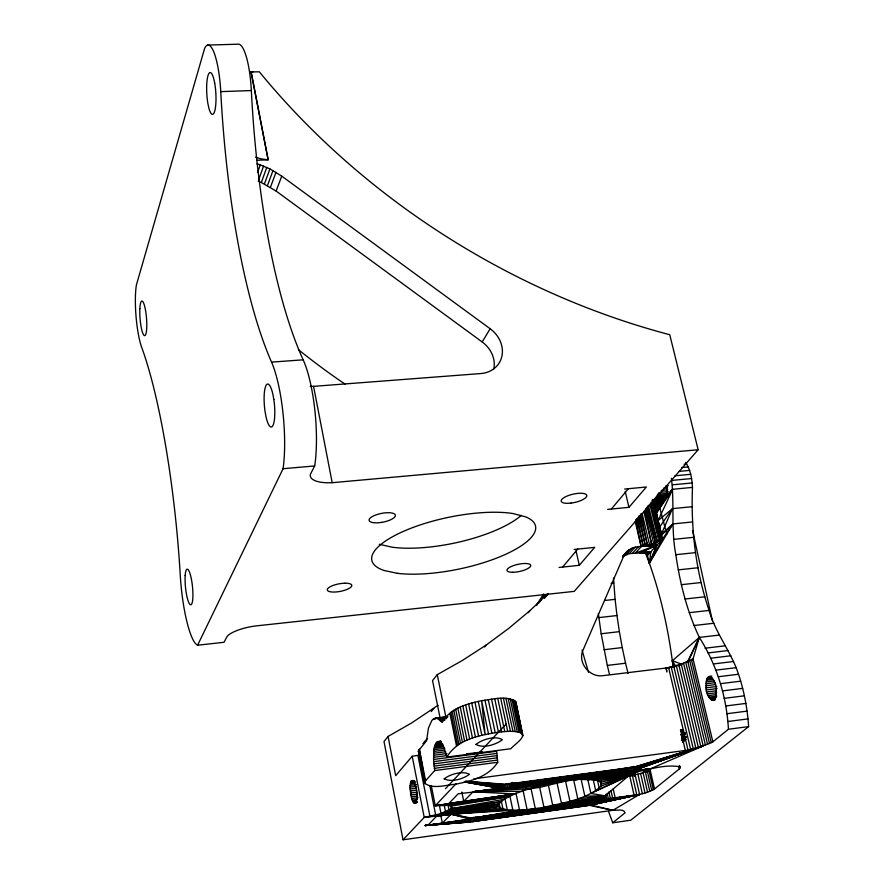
<?xml version="1.0" encoding="UTF-8"?>
<svg xmlns="http://www.w3.org/2000/svg" width="884" height="884" viewBox="0 0 884 884"><rect width="100%" height="100%" fill="white"/><g stroke="black" fill="none" stroke-linecap="round" stroke-linejoin="round"><path stroke-width="1.33" d="M424.939 783.776L418.419 750.903L424.629 783.102L425.591 780.716L434.707 770.572L433.569 759.455L496.631 751.256L497.769 762.273C488.277 776.937 470.907 781.235 454.973 784.307C445.403 784.948 432.74 789.545 424.629 783.102L418.419 750.903L426.596 740.681L428.453 728.073L431.967 720.239L435.447 718.162L447.624 716.648M433.569 759.455C434 753.511 432.11 741.168 441.017 741.212L437.635 741.687M668.337 495.858L661.188 496.543L653.685 504.886L653.243 500.753M671.409 478.288C674.569 503.571 670.89 529.45 675.829 554.699C679.94 583.131 687.034 611.352 699.332 637.408C716.802 664.912 726.637 696.747 728.427 729.256L712.869 741.831L709.487 743.488L631.85 770.992L504.808 788.44L458.188 793.788L448.973 803.357L514.51 793.998C533.616 786.484 553.859 782.075 574.246 779.964L638.502 771.489C652.016 768.726 666.591 764.174 680.15 766.881L679.376 768.903L654.514 788.992L647.552 792.263L639.607 794.429L588.07 805.567L470.553 821.943L425.226 825.501L465.316 820.562L473.47 817.954L527.096 809.645L639.607 794.429L635.165 774.87L627.01 776.196M608.557 811.468L612.722 822.783L630.734 820.219L748.626 726.604C747.234 706.515 743.334 686.514 736.14 667.674C728.151 648.082 714.913 631.01 709.067 610.424C695.697 570.954 690.813 528.941 692.481 487.393C691.984 478.774 690.625 469.625 685.509 462.42M706.073 685.763C705.686 667.818 717.885 680.724 716.117 690.868C716.482 708.802 704.316 695.863 706.073 685.763L715.355 684.614M409.988 787.169L410.85 781.555L412.353 780.461C417.16 786.23 418.762 796.838 415.148 803.468L413.381 802.44L411.646 798.617L409.988 787.169L416.375 786.318M501.593 786.075L502.145 788.683C492.996 787.931 508.024 783.014 510.952 783.633L631.585 767.378C635.95 765.942 642.712 767.566 634.568 770.196L633.695 766.362M431.248 785.478L435.282 805.711L463.724 801.346L473.128 791.766L514.51 793.998L503.769 799.39L498.786 804.186L498.642 806.186L500.068 807.832L507.305 809.899L512.875 810.263L527.096 809.645L522.886 789.71M652.956 499.559L654.016 503.051M585.937 801.799L586.799 805.711C576.556 806.053 590.943 800.44 594.324 801.169L634.137 795.401L629.706 775.832M446.862 757.058L510.974 748.726C512.996 745.245 529.836 735.444 518.974 732.206C512.234 730.725 505.25 731.455 498.454 732.195C479.537 735.311 457.647 738.98 446.862 757.058C445.05 751.765 444.243 743.72 438.276 741.554M625.331 768.152L626.204 771.986C616.59 772.671 627.927 766.914 631.585 767.378M594.324 801.169C602.744 800.164 594.567 805.324 590.81 805.081L589.948 801.169M647.375 555.495L647.331 554.18L645.607 553.174L639.475 552.931L656.945 545.085L635.209 553.251L629.342 553.627L623.518 556.135C630.104 543.34 645.663 547.351 657.033 544.997L662.602 538.942L672.912 523.925L692.581 521.947M692.481 487.393L672.735 489.283L655.464 512.842L656.215 512.223L655.188 508.101C661.088 501.88 669.199 495.383 667.033 485.736M719.233 635.077L699.332 637.408L693.056 658.911L712.869 741.831M653.243 500.885L652.911 501.88L659.74 494.079L667.542 493.327M652.911 499.383L655.939 512.698L653.055 500.62M257.62 172.402L260.305 164.866L269.918 168.921L281.742 176.126L490.156 328.749A28.211 24.421 31.8 0 1 501.946 356.02A28.211 24.421 31.8 0 1 480.841 373.545L313.577 386.352A31.791 12.475 -10.7 0 1 310.306 386.374M258.603 179.894L263.565 166.082M493.813 368.882A27.89 24.222 31.7 0 0 482.178 341.953L276.128 191.066L261.332 182.48L266.769 167.43M264.438 183.949L269.918 168.921M267.487 185.552L272.99 170.535M270.449 187.264L275.996 172.281M276.128 191.066L281.742 176.126M653.199 501.095L661.63 535.096L672.912 523.925L649.364 563.218C661.254 596.899 668.89 632.005 673.155 667.442M639.607 552.787L635.209 553.251L641.165 546.666L653.685 543.572L661.552 539.737L661.387 534.146L652.613 500.41L662.602 538.942L649.364 563.218L646.823 552.843M684.791 734.051L682.094 734.416L683.542 731.366M687.929 662.138L699.332 637.408L672.359 660.702L673.685 667.243M656.613 496.101L657.784 500.421L654.315 504.455L655.044 507.913L672.735 489.283L658.083 520.577L652.679 500.322L657.663 518.919M197.607 645.209L283.079 468.708A70.112 16.332 85.1 0 0 271.543 362.12A331.533 82.853 87.2 0 1 220.757 91.638A46.421 10.033 86.7 0 0 204.657 48.288L136.39 284.991A38.465 7.171 85.4 0 0 141.738 347.5A221.663 39.183 84.4 0 1 180.27 575.296A59.095 11.669 84.2 0 0 197.607 645.209L224.072 642.281L227.055 636.491A27.139 7.967 -10.2 0 1 254.813 626.049L574.235 591.363L698.15 449.746L669.763 334.727A619.728 469.349 31.7 0 1 259.332 71.814L250.99 71.913L268.15 159.783L251.233 72.079M687.432 661.983L699.332 637.408M207.63 45.084L237.818 44.2A46.233 10.531 86.9 0 1 251.343 90.555A329.942 86.831 87.3 0 0 303.168 359.821A69.814 17.128 85.1 0 1 314.682 465.945L310.417 474.255A32.244 11.382 -10.9 0 0 332.196 482.697L698.15 449.746M438.055 705.277L411.502 723.035L388.065 736.449L384.01 741.532L403.027 839.8L424.232 817.391L441.017 813.611L451.293 808.65L452.044 807.236L449.006 805.346L435.282 805.711L455.989 783.832M629.397 549.561L626.966 551.539L623.43 556.732L582.854 650.514C577.55 662.845 589.606 677.476 602.634 675.707L669.829 667.575L666.006 668.028L666.978 672.017M482.178 341.953L490.156 328.749M653.685 504.886L654.083 504.234L653.596 505.073L658.083 520.577L656.116 512.621L658.193 520.499L672.47 508.643L692.161 506.709M543.616 593.926L536.356 605.496L544.157 595.065M664.315 500.952L656.271 513.184L657.586 518.676M657.243 495.195L658.503 493.371M656.215 512.223L655.188 508.101L672.735 489.283L656.425 513.018L656.989 516.201L652.911 500.852M655.972 497.04L653.375 500.786L659.74 494.079L659.121 492.454M654.304 504.234L660.425 495.449L666.934 494.83M538.942 602.921L541.24 599.717M654.801 507.029L654.215 507.847L654.945 507.228L654.315 504.455M467.459 819.534L468.001 822.197L464.829 821.855L465.316 820.562M662.602 538.942L661.552 539.737L659.586 527.14L672.47 508.643L661.387 534.146L672.912 523.925M659.74 494.079L661.188 496.543L654.403 505.35L654.668 506.09L654.536 505.228L661.983 497.338L667.696 496.797M668.282 497.272L662.79 497.791L655.077 507.482L665.088 497.04M547.815 593.639L530.002 610.579L508.786 628.347L486.233 645L462.376 660.459L437.282 674.636L432.541 680.592L440.166 718.383M672.735 489.283L655.696 510.068M431.237 711.565L433.823 708.427M484.554 647.044L486.233 645M642.248 773.555L645.718 769.345M662.79 497.791L661.983 497.338L654.724 506.002L662.79 497.791L667.508 497.515M562.622 567.075L577.716 549.097M611.33 509.051L628.402 488.708M528.223 612.678L530.002 610.579M547.472 594.501L544.367 598.148L548.025 594.214M498.112 803.644L498.642 806.186L429.967 816.429L417.889 755.356L412.187 756.273L395.678 775.677L388.065 736.449M422.939 743.643L427.237 738.593M522.919 735.377L515.825 701.874C506.388 694.791 492.443 699.631 481.603 700.692C466.807 703.951 450.188 708.084 442.122 722.46L438.033 718.714L435.447 718.162M559.13 567.44L579.307 565.318L594.689 547.351L574.169 549.461M607.639 509.405L628.944 507.328L646.337 487.007L624.645 489.062M652.502 501.88L653.298 500.952M525.615 789.39L539.704 787.423L543.947 807.302C563.506 802.617 585.871 799.898 601.319 786.031L601.286 781.445M622.767 556.235L626.966 551.539M622.446 556.765L624.955 553.959M626.281 554.622L632.193 548.036M629.342 553.627L635.264 547.041M632.579 553.185L638.524 546.599M574.246 779.964L638.502 771.489L628.723 775.787L605.109 795.832L604.601 797.711L606.656 798.374L605.783 794.44M646.005 553.174L647.276 555.605L657.188 544.82L649.364 563.218L645.53 553.262L650.823 551.76L649.364 563.218L656.79 545.251L639.475 552.931L650.823 551.76L646.37 553.439M653.409 501.449L653.873 502.443L660.425 495.449L653.552 501.118M445.459 788.716L506.333 723.797M466.045 820.153L428.022 825.115L436.652 816.142L500.068 807.832L498.941 802.44M428.022 825.115L442.354 823.126L451.16 814.142L498.642 806.186L441.017 813.611L439.171 804.318M684.713 733.333L682.15 734.306L684.769 732.626M691.266 660.536L693.056 658.911L681.255 664.094L668.591 667.519L688.017 750.096L703.2 745.941L683.575 663.276M685.001 732.714L682.592 733.366L681.652 731.786L683.553 730.173M646.911 771.82L650.016 769.367L654.514 788.992M646.425 772.34L650.911 768.594L646.524 772.273M682.592 742.129L685.752 739.499M648.038 771.014L650.016 769.367M612.722 822.783L625.065 812.805C623.927 808.407 616.38 810.661 612.899 810.296L403.027 839.8M682.713 741.775L685.73 739.422M505.449 784.307L506.267 788.219C509.88 788.285 521.991 783.136 510.952 783.633M683.266 741.057L685.498 739.455M683.387 740.626L685.564 739.234M588.567 801.434L589.429 805.346L612.899 810.296L639.607 794.429L596.833 803.18L596.258 800.572M682.978 740.527L685.365 739.179M628.59 776.307L640.591 773.489L648.856 770.174L653.353 789.777M682.846 740.262L685.288 739.057M587.65 778.826L590.877 793.478L628.723 775.787L598.203 780.87L594.103 779.931L581.948 779.478L635.883 772.329M471.139 817.733L471.957 821.722C477.238 821.556 486.531 816.352 474.863 817.733L519.549 810.175L515.913 792.86M681.752 740.449L685.343 738.891M636.182 766.737L636.767 769.301L703.2 745.941L649.917 769.036L628.944 771.61L628.082 767.776M654.237 504.819L653.596 505.073L658.083 520.577L657.475 518.201M681.387 740.328L685.199 738.836M684.437 734.096L682.094 734.416L684.304 733.554M682.636 739.676L685.188 738.759M703.2 745.941L635.751 769.754L635.165 767.19M638.646 767.699L700.846 746.726L681.255 664.094M638.502 767.411L700.846 746.726L635.552 766.947M638.104 767.19L700.846 746.726L636.602 766.936M539.704 787.423L569.506 780.086M637.463 767.025L700.846 746.726M634.347 767.003L698.393 747.477L678.846 664.879L681.564 665.188M685.829 737.024L681.818 737.897M598.203 780.87L600.811 782.229L628.723 775.787L595.739 790.86L593.076 778.837M681.862 738.637L685.862 737.764M681.851 738.648L685.851 737.775M681.884 737.809L685.862 736.958L681.686 737.587M681.84 737.731L685.829 736.913L681.807 737.477M473.824 778.837L688.017 750.096M644.657 552.964L650.823 551.76L640.944 552.82M681.829 737.643L685.829 736.869M482.553 751.941L466.509 753.886M450.763 805.976L451.293 808.65L503.769 799.39M598.545 801.733L636.823 794.97L632.391 775.412M681.244 734.571L685.211 733.996M416.419 802.694L413.988 803.114L416.552 802.771M598.38 801.479L636.823 794.97L595.496 801.092M451.26 806.109L508.477 796.727L445.414 805.026L514.51 793.998L435.282 805.711M448.033 804.937L449.094 810.263L500.51 801.887L451.293 808.65M441.017 813.611L498.786 804.186L449.094 810.263M597.352 801.147L634.137 795.401L596.512 801.081M440.729 805.147L514.51 793.998M412.187 756.273L424.232 817.391L498.642 806.186L435.702 815.147L429.9 785.931M643.563 552.843L650.823 551.76L642.314 552.798M474.863 817.733L535.306 808.672L531.085 788.771M442.729 745.444L434.596 746.649L442.674 745.61M440.773 815.203L442.354 823.126L468.056 819.324M498.786 804.186L445.591 811.954L444.254 805.302M449.006 805.346L508.477 796.727M548.5 785.699L552.765 805.578L605.407 798.108L604.822 795.478M588.888 802.142L479.426 817.534L587.551 802.495L480.123 817.645M586.302 802.893L480.598 817.844L585.186 803.313L480.83 818.098L584.236 803.722L480.819 818.407L583.473 804.131L480.067 819.148L582.622 804.86L479.349 819.534L478.796 816.871M477.879 817.291L478.421 819.954L582.556 805.169M476.785 817.7L477.327 820.363L582.722 805.434L478.421 819.954M475.283 816.772L476.1 820.761L583.131 805.622L477.327 820.363M583.197 803.136L583.771 805.755L474.763 821.125L473.957 817.136M682.094 734.416L684.967 734.151M594.103 779.931L629.894 774.959L588.634 779.467L633.53 773.202L581.948 779.478M476.2 817.567L591.683 801.534M476.1 820.761L583.771 805.755M681.542 735.223L684.271 734.847L681.564 735.156M515.007 783.776L627.242 768.395L514.289 783.633L628.657 768.019M625.927 768.815L515.482 783.997L624.734 769.268L515.715 784.285L623.728 769.71L515.67 784.638L622.9 770.152L514.842 785.445L514.289 782.837M512.267 782.417L513.085 786.329L621.872 771.312M511.107 782.859L511.924 786.771L622.027 771.61L513.085 786.329M509.803 783.29L510.632 787.202L622.424 771.82L621.85 769.268M622.502 769.423L623.076 771.975L509.217 787.589L508.399 783.677M442.354 823.126L466.962 819.744M521.682 791.279L473.128 791.766L498.874 788.252L464.155 781.832L498.642 787.964M412.198 800.153L417.303 799.456M511.924 786.771L622.424 771.82M510.632 787.202L623.076 771.975M412.773 801.434L416.618 800.915M417.226 801.921L413.381 802.44L417.248 802.053M410.021 789.058L416.408 788.208M410.165 791.025L416.552 790.174M410.408 793.036L416.795 792.174M410.74 795.014L417.126 794.152M411.159 796.882L417.546 796.02M411.646 798.617L418.044 797.755M514.842 785.445L621.96 770.97L514.068 785.876L513.527 783.268M604.601 797.711L561.506 803.534L557.207 783.655M552.765 805.578L606.656 798.374M411.292 780.848L413.845 780.506M410.85 781.555L414.684 781.047M410.485 782.572L415.602 781.898M410.22 783.887L415.336 783.202M410.054 785.423L416.441 784.572M433.668 761.632L496.72 753.422M685.387 750.615L680.525 729.886L683.177 729.543M433.834 763.864L496.885 755.632M434.066 766.108L497.117 757.853M680.857 734.615L683.951 734.217M728.427 729.256L748.626 726.604M434.364 768.34L497.416 760.074M434.707 770.572L497.769 762.273M433.989 749.687L444.74 748.306M433.779 751.433L444.53 750.052M726.847 713.731L747.057 711.134M433.624 753.29L445.713 751.731M433.547 755.268L446.972 753.522M433.525 757.312L446.939 755.577M727.775 721.51L747.986 718.891M437.027 742.03L441.083 741.51M725.654 705.996L745.864 703.421M435.425 744.24L442.166 743.378M434.983 745.356L443.061 744.317M434.265 748.096L443.68 746.892M706.88 691.951L716.173 690.78M722.482 690.901L742.671 688.371M707.41 693.863L716.703 692.702M708.062 695.631L716.029 694.625M708.802 697.167L716.78 696.161M709.609 698.426L716.261 697.586M710.471 699.399L714.46 698.89M711.344 700.018L715.344 699.52M724.195 698.36L744.394 695.807M712.217 700.305L714.88 699.962M529.748 788.683L473.128 791.766L499.361 788.473L498.819 785.854M588.634 779.467L631.519 774.086M707.056 678.835L712.371 678.172M706.603 680.26L713.244 679.442M706.272 681.918L714.239 680.934M706.095 683.774L715.388 682.625M434.221 718.471L447.724 716.791M433.061 719.167L435.757 718.836M439.801 718.327L442.497 717.996M438.033 718.714L447.536 717.532M720.548 683.675L740.704 681.166M439.381 719.587L446.177 718.736M440.751 720.825L444.829 720.316M706.194 687.829L716.814 686.503M706.46 689.918L717.079 688.592M565.76 780.926L504.808 788.44L503.99 784.528M605.407 798.108L561.506 803.534L604.28 797.18L569.926 801.224L565.605 781.346M716.029 670.127L736.14 667.674M709.09 676.415L711.764 676.083M708.327 676.89L710.99 676.558M707.642 677.696L711.631 677.21M718.383 676.724L738.527 674.249M710.791 658.193L730.847 655.773M713.487 663.939L733.565 661.497M424.232 817.391L502.985 809.07L501.305 801.014M705.034 648.215L725.002 645.839M707.962 652.944L727.974 650.547M598.324 613.54L601.175 633.762L607.319 665.409L625.563 663.221L628.071 673.42M604.015 649.718L622.237 647.574L625.563 663.221M681.619 737.068L685.719 736.582M538.478 786.263L473.128 791.766L500.09 788.616L499.548 786.009M556.787 782.329L504.808 788.44L547.594 784.13M601.175 633.762L619.375 631.662L622.237 647.574M694.084 625.518L713.907 623.231M466.387 819.556L466.918 822.219L425.226 825.501L464.829 820.949M689.299 612.667L709.067 610.424M598.799 617.607L616.988 615.551L619.375 631.662M604.7 600.49L615.098 599.341L613.496 578.025M685.045 599.009L704.769 596.811M668.591 667.519L671.232 667.232M473.128 791.766L501.018 788.694L500.477 786.086M681.365 584.689L701.056 582.534M678.282 569.871L697.951 567.76M611.098 583.396L613.695 583.109M465.481 819.49L466.023 822.153L425.226 825.501L464.575 821.291M675.829 554.699L695.487 552.633M590.877 793.478L605.109 795.832L577.771 798.738L573.418 778.826M674.028 539.328L693.686 537.306M464.763 819.369L465.304 822.032L425.226 825.501L464.586 821.59M636.679 518.698L643.243 546.334L657.033 544.997L655.486 542.875L646.094 508.311M672.448 484.819L692.183 482.951M665.763 485.968L668.359 485.725M663.431 488.222L667.321 487.858M661.221 490.41L667.718 489.791M660.425 492.333L668.227 491.581M666.26 494.874L670.183 494.499M674.923 475.802L690.702 474.321M671.851 480.41L691.586 478.553M684.006 464.211L686.636 463.978M681.619 467.526L688.183 466.929M679.045 471.393L689.564 470.41M425.226 825.501L464.829 821.855M690.647 749.51L671.199 666.945L675.144 666.591M283.079 468.708L314.682 465.945M671.199 666.945L674.956 666.613M638.469 516.985L645.364 545.925L657.033 544.997L653.685 543.572L645.486 509.35M634.568 770.196L649.917 769.036L630.403 771.334L629.53 767.5M469.293 818.927L451.16 814.142L507.305 809.899L504.786 797.843M271.543 362.12L303.168 359.821M470.631 818.573L451.16 814.142L512.875 810.263L509.803 795.578M640.27 515.184L647.475 545.439L657.033 544.997L651.63 544.268L643.762 511.372M257.189 160.28L268.15 159.783M220.757 91.638L251.343 90.555M605.109 795.832L584.832 796.13L581.031 778.848M679 665.63L676.348 665.619L695.863 748.196M657.033 544.997L649.585 544.887L642.049 513.317M267.918 159.639L266.592 159.584A30.741 14.929 -10.3 0 1 255.631 157.153M249.686 71.847L252.857 72.024M506.587 784.318L465.636 781.334L505.118 784.672M503.703 785.058L465.614 781.478L502.388 785.478M465.658 781.666L501.228 785.931M465.492 781.732L500.256 786.373M465.592 781.843L499.471 786.815M498.941 787.246L465.503 781.909L498.653 787.622M451.16 814.142L472.034 818.23M379.225 544.268L392.065 547.196A83.306 27.194 -11.8 0 0 521.339 515.372M590.81 805.081L612.899 810.296M256.99 163.783L260.305 164.866M673.763 667.21L672.359 660.702L682.017 664.315M258.161 181.143L261.332 182.48M661.188 496.543L661.983 497.338M419.347 753.035L418.408 751.687M656.038 512.4L657.353 517.284M658.37 525.008L660.9 532.29M600.811 782.229L601.849 783.975L628.723 775.787L601.319 786.031L600.125 780.649M680.525 729.886L681.652 731.786M672.359 660.702L675.641 666.26M582.037 650.06L588.512 672.315M653.873 502.443L653.486 501.173L653.74 502.41M666.801 534.113L658.646 503.714L655.188 508.101M647.497 506.256L657.232 542.124L648.381 505.25M658.061 501.504L657.784 500.421M658.293 502.366L658.635 503.615L654.945 507.228M650.359 503.339L660.293 540.544L651.099 502.322M659.586 527.14L661.276 533.704L661.552 539.737L652.027 500.167M666.006 668.028L666.68 670.702M629.817 773.423L630.491 776.075M632.171 772.483L632.834 775.146M633.452 773.334L634.115 775.997M656.271 513.184L658.083 520.577M657.32 517.571L659.641 527.063M633.894 771.588L634.867 775.588M607.319 665.409L609.496 674.359M649.983 504.455L658.834 541.351M646.966 507.339L655.486 542.875M691.498 659.796L711.266 742.659M689.752 660.691L709.487 743.488M687.84 661.575L707.543 744.317M685.774 662.436L705.443 745.135M646.69 553.152L647.276 555.605M635.22 521.659L641.165 546.666L635.673 519.637M673.785 666.304L693.277 748.881M625.209 491.438L628.944 507.328M679.498 765.445L680.127 768.13M678.757 766.218L679.376 768.903M647.287 771.014L651.773 790.605M645.342 771.865L649.817 791.434M643.088 772.693L647.552 792.263M640.591 773.489L645.044 793.047M636.999 766.295L637.585 768.859M637.916 774.218L642.37 793.777M634.104 771.887L635.088 776.185M633.275 771.931L634.204 775.953M632.336 772.406L632.955 775.091M630.038 773.345L630.646 776.019M632.38 766.771L633.253 770.616L649.917 769.036L631.85 770.992L630.977 767.157M626.657 767.997L627.529 771.831M576.025 550.809L579.307 565.318M624.115 768.229L624.988 772.075L507.748 787.931L506.93 784.02M623.353 769.511L623.938 772.064M634.082 771.588L634.977 775.588M613.187 788.859L615.231 798.02M610.921 790.473L612.667 798.329M608.888 791.931L610.347 798.484M607.164 793.257L608.325 798.506M597.485 780.307L599.264 788.351M597.009 800.164L597.595 802.783M595.297 800.992L595.882 803.6L639.607 794.429L592.192 804.749L591.33 800.838M593.893 800.086L594.766 804.009L639.607 794.429L593.529 804.396L592.667 800.484M692.625 530.621L712.394 620.933M587.208 801.644L588.07 805.567M585.053 803.191L585.628 805.81L473.371 821.457L472.553 817.457M584.037 803.202L584.611 805.821M515.35 701.111L522.322 733.864M522.72 736.239L515.825 701.874M514.543 700.437L521.516 733.223M513.416 699.841L520.4 732.67M511.991 699.332L518.974 732.206M510.256 698.924L517.239 731.841M508.234 698.625L515.217 731.576M505.957 698.426L512.941 731.411M503.449 698.338L510.422 731.355M500.72 698.36L507.692 731.411M497.791 698.493L504.753 731.565M494.72 698.736L501.67 731.83M491.515 699.078L498.454 732.195M488.255 699.531L495.184 732.659M484.94 700.073L491.858 733.212M502.609 784.694L503.427 788.605M488.498 733.842L481.603 700.692L485.139 734.56L478.266 701.41M474.973 702.205L481.835 735.355M471.747 703.067L478.598 736.206M468.631 703.984L475.47 737.123M465.658 704.957L472.476 738.085M462.851 705.973L469.647 739.079M460.233 707.023L467.017 740.107M644.845 510.996L651.63 544.268M641.01 513.582L647.475 545.439M457.835 708.084L464.597 741.146M455.68 709.167L462.431 742.195M453.801 710.239L460.531 743.245M452.188 711.311L458.906 744.273M450.873 712.349L457.581 745.289M449.879 713.355L456.564 746.262M469.747 817.954L470.553 821.943M468.697 819.446L469.238 822.098M639.187 515.427L645.364 545.925M637.486 517.925L643.243 546.334M461.846 792.086L463.724 801.346M437.282 674.636L446 717.653M425.591 780.716L419.336 749.19L424.961 781.555L418.718 750.074M313.577 386.352L332.196 482.697M615.098 599.341L616.988 615.551M681.995 731.145L682.116 733.808M656.116 512.621L656.271 516.61M345.036 384.098A548.025 437.138 31.3 0 1 298.372 349.589M444.199 778.837C451.194 782.495 463.083 779.135 469.459 774.296C462.597 770.561 450.508 773.964 444.199 778.837M475.968 744.427C483.051 748.637 495.847 744.858 502.399 739.709C495.471 735.411 482.454 739.234 475.968 744.427M685.1 738.361L682.404 738.925L685.045 738.416M441.359 742.56L435.911 743.311L441.304 742.615M440.541 742.019L436.453 742.571L440.497 742.052M684.879 734.306L680.835 734.836L684.868 734.306M381.766 522.378L378.385 522.775A13.426 4.453 -11.2 0 1 372.385 516.488A13.426 4.453 -11.2 0 1 394.352 513.869A13.426 4.453 -11.2 0 1 381.766 522.378M570.976 503.095L567.871 503.327A13.094 4.221 -12.8 0 1 566.412 496.344A13.094 4.221 -12.8 0 1 586.545 494.885A13.094 4.221 -12.8 0 1 570.976 503.095M344.848 583.208L341.788 583.418A12.475 3.823 -10.9 0 0 327.655 590.656A12.475 3.823 -10.9 0 0 347.335 589.285A12.475 3.823 -10.9 0 0 344.848 583.208M397.281 573.307L383.988 570.456A83.626 26.387 -11.8 0 1 403.458 531.35A83.626 26.387 -11.8 0 1 513.04 513.538L525.858 516.919A83.626 26.387 -11.8 0 1 503.593 555.218A83.626 26.387 -11.8 0 1 397.281 573.307M214.679 82.985L213.718 78.621A20.951 4.53 86.7 0 0 207.663 76.864A20.951 4.53 86.7 0 0 207.95 103.859L208.889 108.168A20.951 4.53 86.7 0 0 214.978 110.091A20.951 4.53 86.7 0 0 214.679 82.985M273.83 399.413L272.869 394.242A21.581 5.061 85.2 0 0 265.819 385.877A21.581 5.061 85.2 0 0 265.067 411.579L266.007 416.673A21.581 5.061 85.2 0 0 273.079 425.204A21.581 5.061 85.2 0 0 273.83 399.413M139.849 308.649A17.348 3.227 85.4 0 0 144.39 335.6A17.348 3.227 85.4 0 0 145.617 310.814A17.348 3.227 85.4 0 0 139.849 308.649M185.176 575.451A17.923 3.514 84.2 0 0 190.082 604.534A17.923 3.514 84.2 0 0 191.729 580.987A17.923 3.514 84.2 0 0 185.176 575.451M512.587 572.279A12.166 3.658 -12.2 0 0 530.754 565.638A12.166 3.658 -12.2 0 0 513.195 565.705A12.166 3.658 -12.2 0 0 512.587 572.279"/></g></svg>
